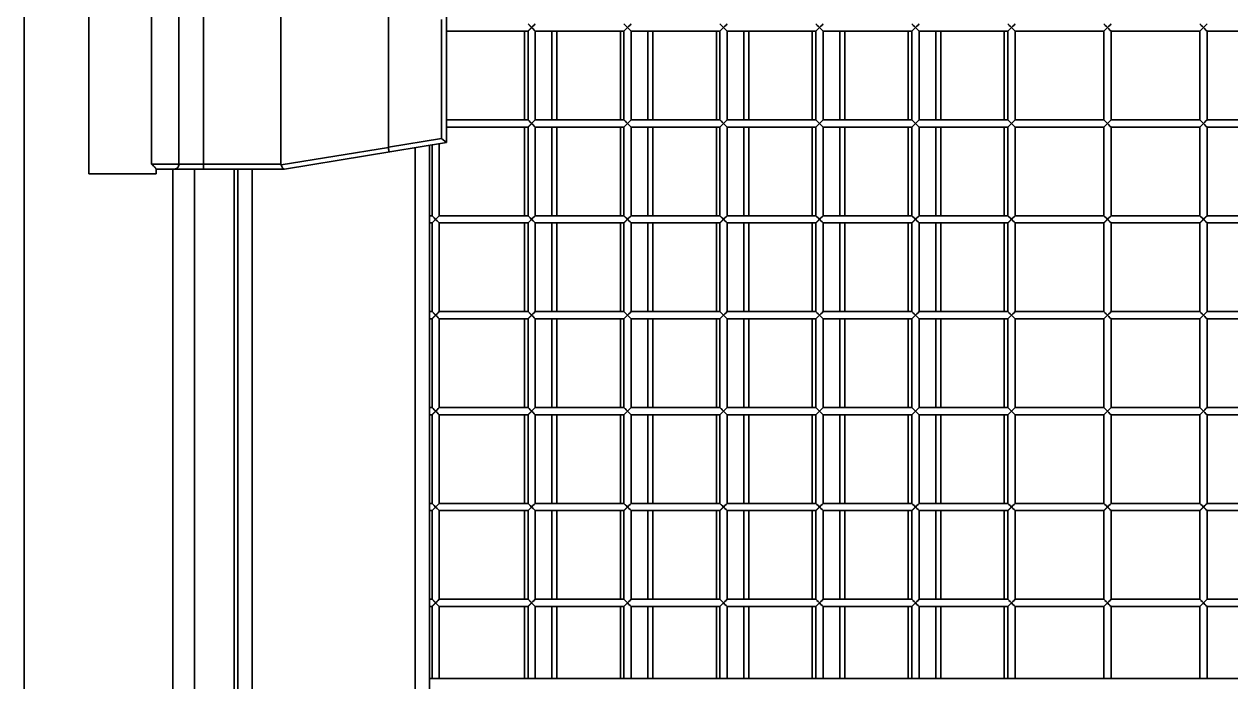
# Model space of a CAD drawing. Header units: millimetres. Extents: x 32496 to 166256, y 3504 to 23939.
# Drawn here: x 43211 to 43714, y 16561 to 16836 of the extents above; entities that cross this region are included whole.
import ezdxf

# ---------------------------------------------------------------- set-up
doc = ezdxf.new("R2010")
doc.units = ezdxf.units.MM
doc.layers.get('0').update_dxf_attribs({"lineweight": 35})

msp = doc.modelspace()

# ---------------------------------------------------------------- linework, layer by layer
at = {"linetype": 'Continuous'}
for p, q in [((43210.64, 15203.349), (43210.64, 17722.349)), ((43237.64, 16773.349), (43237.64, 16852.349)), ((43263.671, 16848.349), (43263.671, 16777.349)), ((43275.151, 16777.349), (43275.151, 16848.349)), ((43285.463, 16850.349), (43285.463, 16775.349)), ((43317.64, 16848.349), (43317.64, 16777.349)), ((43362.44, 16841.266), (43362.44, 16784.431)), ((43386.64, 16839.349), (43386.64, 16786.349)), ((43384.64, 16788.049), (43384.64, 16837.648)), ((43420.64, 16832.849), (43423.64, 16835.849)), ((43423.64, 16832.849), (43420.64, 16835.849)), ((43420.756, 16832.965), (43421.55, 16833.759)), ((43421.55, 16833.759), (43422.14, 16834.349)), ((43460.64, 16832.849), (43463.64, 16835.849)), ((43463.64, 16832.849), (43460.64, 16835.849)), ((43460.756, 16832.965), (43461.55, 16833.759)), ((43461.55, 16833.759), (43462.14, 16834.349)), ((43500.64, 16832.849), (43503.64, 16835.849)), ((43503.64, 16832.849), (43500.64, 16835.849)), ((43500.756, 16832.965), (43501.55, 16833.759)), ((43501.55, 16833.759), (43502.14, 16834.349)), ((43540.64, 16832.849), (43543.64, 16835.849)), ((43543.64, 16832.849), (43540.64, 16835.849)), ((43540.756, 16832.965), (43541.55, 16833.759)), ((43541.55, 16833.759), (43542.14, 16834.349)), ((43580.64, 16832.849), (43583.64, 16835.849)), ((43583.64, 16832.849), (43580.64, 16835.849)), ((43580.756, 16832.965), (43581.55, 16833.759)), ((43581.55, 16833.759), (43582.14, 16834.349)), ((43620.64, 16832.849), (43623.64, 16835.849)), ((43623.64, 16832.849), (43620.64, 16835.849)), ((43620.756, 16832.965), (43621.55, 16833.759)), ((43621.55, 16833.759), (43622.14, 16834.349)), ((43660.64, 16832.849), (43663.64, 16835.849)), ((43663.64, 16832.849), (43660.64, 16835.849)), ((43660.756, 16832.965), (43661.55, 16833.759)), ((43661.55, 16833.759), (43662.14, 16834.349)), ((43700.64, 16832.849), (43703.64, 16835.849)), ((43703.64, 16832.849), (43700.64, 16835.849)), ((43700.756, 16832.965), (43701.55, 16833.759)), ((43701.55, 16833.759), (43702.14, 16834.349)), ((43386.64, 16832.849), (43420.64, 16832.849)), ((43419.14, 16832.849), (43419.14, 16795.849)), ((43420.64, 16832.849), (43420.64, 16795.849)), ((43423.64, 16832.849), (43423.64, 16795.849)), ((43423.64, 16832.849), (43460.64, 16832.849)), ((43430.64, 16795.849), (43430.64, 16832.849)), ((43432.64, 16795.849), (43432.64, 16832.849)), ((43459.14, 16832.849), (43459.14, 16795.849)), ((43460.64, 16832.849), (43460.64, 16795.849)), ((43463.64, 16832.849), (43463.64, 16795.849)), ((43463.64, 16832.849), (43500.64, 16832.849)), ((43470.64, 16795.849), (43470.64, 16832.849)), ((43472.64, 16795.849), (43472.64, 16832.849)), ((43499.14, 16832.849), (43499.14, 16795.849)), ((43500.64, 16832.849), (43500.64, 16795.849)), ((43503.64, 16832.849), (43503.64, 16795.849)), ((43503.64, 16832.849), (43540.64, 16832.849)), ((43510.64, 16795.849), (43510.64, 16832.849)), ((43512.64, 16795.849), (43512.64, 16832.849)), ((43539.14, 16832.849), (43539.14, 16795.849)), ((43540.64, 16832.849), (43540.64, 16795.849)), ((43543.64, 16832.849), (43543.64, 16795.849)), ((43543.64, 16832.849), (43580.64, 16832.849)), ((43550.64, 16795.849), (43550.64, 16832.849)), ((43552.64, 16795.849), (43552.64, 16832.849)), ((43579.14, 16832.849), (43579.14, 16795.849)), ((43580.64, 16832.849), (43580.64, 16795.849)), ((43583.64, 16832.849), (43583.64, 16795.849)), ((43583.64, 16832.849), (43620.64, 16832.849)), ((43590.64, 16795.849), (43590.64, 16832.849)), ((43592.64, 16795.849), (43592.64, 16832.849)), ((43619.14, 16832.849), (43619.14, 16795.849)), ((43620.64, 16832.849), (43620.64, 16795.849)), ((43623.64, 16832.849), (43623.64, 16795.849)), ((43623.64, 16832.849), (43660.64, 16832.849)), ((43660.64, 16832.849), (43660.64, 16795.849)), ((43663.64, 16832.849), (43663.64, 16795.849)), ((43663.64, 16832.849), (43700.64, 16832.849)), ((43700.64, 16832.849), (43700.64, 16795.849)), ((43703.64, 16832.849), (43703.64, 16795.849)), ((43703.64, 16832.849), (43740.64, 16832.849)), ((43386.64, 16795.849), (43420.64, 16795.849)), ((43420.64, 16792.849), (43423.64, 16795.849)), ((43423.64, 16792.849), (43420.64, 16795.849)), ((43420.756, 16792.965), (43421.55, 16793.759)), ((43421.55, 16793.759), (43422.14, 16794.349)), ((43423.64, 16795.849), (43460.64, 16795.849)), ((43460.64, 16792.849), (43463.64, 16795.849)), ((43463.64, 16792.849), (43460.64, 16795.849)), ((43460.756, 16792.965), (43461.55, 16793.759)), ((43461.55, 16793.759), (43462.14, 16794.349)), ((43463.64, 16795.849), (43500.64, 16795.849)), ((43500.64, 16792.849), (43503.64, 16795.849)), ((43503.64, 16792.849), (43500.64, 16795.849)), ((43500.756, 16792.965), (43501.55, 16793.759)), ((43501.55, 16793.759), (43502.14, 16794.349)), ((43503.64, 16795.849), (43540.64, 16795.849)), ((43540.64, 16792.849), (43543.64, 16795.849)), ((43543.64, 16792.849), (43540.64, 16795.849)), ((43540.756, 16792.965), (43541.55, 16793.759)), ((43541.55, 16793.759), (43542.14, 16794.349)), ((43543.64, 16795.849), (43580.64, 16795.849)), ((43580.64, 16792.849), (43583.64, 16795.849)), ((43583.64, 16792.849), (43580.64, 16795.849)), ((43580.756, 16792.965), (43581.55, 16793.759)), ((43581.55, 16793.759), (43582.14, 16794.349)), ((43583.64, 16795.849), (43620.64, 16795.849)), ((43620.64, 16792.849), (43623.64, 16795.849)), ((43623.64, 16792.849), (43620.64, 16795.849)), ((43620.756, 16792.965), (43621.55, 16793.759)), ((43621.55, 16793.759), (43622.14, 16794.349)), ((43623.64, 16795.849), (43660.64, 16795.849)), ((43660.64, 16792.849), (43663.64, 16795.849)), ((43663.64, 16792.849), (43660.64, 16795.849)), ((43660.756, 16792.965), (43661.55, 16793.759)), ((43661.55, 16793.759), (43662.14, 16794.349)), ((43663.64, 16795.849), (43700.64, 16795.849)), ((43700.64, 16792.849), (43703.64, 16795.849)), ((43703.64, 16792.849), (43700.64, 16795.849)), ((43700.756, 16792.965), (43701.55, 16793.759)), ((43701.55, 16793.759), (43702.14, 16794.349)), ((43703.64, 16795.849), (43740.64, 16795.849)), ((43384.64, 16788.049), (43362.44, 16784.431)), ((43386.64, 16786.349), (43384.64, 16788.049)), ((43386.64, 16792.849), (43420.64, 16792.849)), ((43419.14, 16792.849), (43419.14, 16755.849)), ((43420.64, 16792.849), (43420.64, 16755.849)), ((43423.64, 16792.849), (43423.64, 16755.849)), ((43423.64, 16792.849), (43460.64, 16792.849)), ((43430.64, 16755.849), (43430.64, 16792.849)), ((43432.64, 16755.849), (43432.64, 16792.849)), ((43459.14, 16792.849), (43459.14, 16755.849)), ((43460.64, 16792.849), (43460.64, 16755.849)), ((43463.64, 16792.849), (43463.64, 16755.849)), ((43463.64, 16792.849), (43500.64, 16792.849)), ((43470.64, 16755.849), (43470.64, 16792.849)), ((43472.64, 16755.849), (43472.64, 16792.849)), ((43499.14, 16792.849), (43499.14, 16755.849)), ((43500.64, 16792.849), (43500.64, 16755.849)), ((43503.64, 16792.849), (43503.64, 16755.849)), ((43503.64, 16792.849), (43540.64, 16792.849)), ((43510.64, 16755.849), (43510.64, 16792.849)), ((43512.64, 16755.849), (43512.64, 16792.849)), ((43539.14, 16792.849), (43539.14, 16755.849)), ((43540.64, 16792.849), (43540.64, 16755.849)), ((43543.64, 16792.849), (43543.64, 16755.849)), ((43543.64, 16792.849), (43580.64, 16792.849)), ((43550.64, 16755.849), (43550.64, 16792.849)), ((43552.64, 16755.849), (43552.64, 16792.849)), ((43579.14, 16792.849), (43579.14, 16755.849)), ((43580.64, 16792.849), (43580.64, 16755.849)), ((43583.64, 16792.849), (43583.64, 16755.849)), ((43583.64, 16792.849), (43620.64, 16792.849)), ((43590.64, 16755.849), (43590.64, 16792.849)), ((43592.64, 16755.849), (43592.64, 16792.849)), ((43619.14, 16792.849), (43619.14, 16755.849)), ((43620.64, 16792.849), (43620.64, 16755.849)), ((43623.64, 16792.849), (43623.64, 16755.849)), ((43623.64, 16792.849), (43660.64, 16792.849)), ((43660.64, 16792.849), (43660.64, 16755.849)), ((43663.64, 16792.849), (43663.64, 16755.849)), ((43663.64, 16792.849), (43700.64, 16792.849)), ((43700.64, 16792.849), (43700.64, 16755.849)), ((43703.64, 16792.849), (43703.64, 16755.849)), ((43703.64, 16792.849), (43740.64, 16792.849)), ((43362.446, 16784.355), (43317.721, 16777.066)), ((43319.14, 16775.349), (43386.64, 16786.349)), ((43373.64, 16141.467), (43373.64, 16784.23)), ((43379.64, 16785.208), (43379.64, 16562.849)), ((43380.64, 16785.371), (43380.64, 16755.849)), ((43383.64, 16785.86), (43383.64, 16755.849)), ((43237.64, 16773.349), (43265.64, 16773.349)), ((43263.671, 16777.349), (43317.64, 16777.349)), ((43265.64, 16775.349), (43265.64, 16773.349)), ((43265.64, 16775.349), (43319.14, 16775.349)), ((43272.64, 16150.349), (43272.64, 16775.349)), ((43281.64, 16150.349), (43281.64, 16775.349)), ((43298.14, 16775.349), (43298.14, 16150.349)), ((43299.64, 16150.349), (43299.64, 16775.349)), ((43305.64, 16775.349), (43305.64, 16150.349)), ((43379.64, 16755.849), (43380.64, 16755.849)), ((43379.64, 16752.849), (43380.64, 16752.849)), ((43380.64, 16752.849), (43383.64, 16755.849)), ((43383.64, 16752.849), (43380.64, 16755.849)), ((43380.64, 16752.849), (43380.64, 16715.849)), ((43380.756, 16752.965), (43381.55, 16753.759)), ((43381.55, 16753.759), (43382.14, 16754.349)), ((43383.64, 16755.849), (43420.64, 16755.849)), ((43383.64, 16752.849), (43383.64, 16715.849)), ((43383.64, 16752.849), (43420.64, 16752.849)), ((43419.14, 16752.849), (43419.14, 16715.849)), ((43420.64, 16752.849), (43423.64, 16755.849)), ((43423.64, 16752.849), (43420.64, 16755.849)), ((43420.64, 16752.849), (43420.64, 16715.849)), ((43420.756, 16752.965), (43421.55, 16753.759)), ((43421.55, 16753.759), (43422.14, 16754.349)), ((43423.64, 16755.849), (43460.64, 16755.849)), ((43423.64, 16752.849), (43423.64, 16715.849)), ((43423.64, 16752.849), (43460.64, 16752.849)), ((43430.64, 16715.849), (43430.64, 16752.849)), ((43432.64, 16715.849), (43432.64, 16752.849)), ((43459.14, 16752.849), (43459.14, 16715.849)), ((43460.64, 16752.849), (43463.64, 16755.849)), ((43463.64, 16752.849), (43460.64, 16755.849)), ((43460.64, 16752.849), (43460.64, 16715.849)), ((43460.756, 16752.965), (43461.55, 16753.759)), ((43461.55, 16753.759), (43462.14, 16754.349)), ((43463.64, 16755.849), (43500.64, 16755.849)), ((43463.64, 16752.849), (43463.64, 16715.849)), ((43463.64, 16752.849), (43500.64, 16752.849)), ((43470.64, 16715.849), (43470.64, 16752.849)), ((43472.64, 16715.849), (43472.64, 16752.849)), ((43499.14, 16752.849), (43499.14, 16715.849)), ((43500.64, 16752.849), (43503.64, 16755.849)), ((43503.64, 16752.849), (43500.64, 16755.849)), ((43500.64, 16752.849), (43500.64, 16715.849)), ((43500.756, 16752.965), (43501.55, 16753.759)), ((43501.55, 16753.759), (43502.14, 16754.349)), ((43503.64, 16755.849), (43540.64, 16755.849)), ((43503.64, 16752.849), (43503.64, 16715.849)), ((43503.64, 16752.849), (43540.64, 16752.849)), ((43510.64, 16715.849), (43510.64, 16752.849)), ((43512.64, 16715.849), (43512.64, 16752.849)), ((43539.14, 16752.849), (43539.14, 16715.849)), ((43540.64, 16752.849), (43543.64, 16755.849)), ((43543.64, 16752.849), (43540.64, 16755.849)), ((43540.64, 16752.849), (43540.64, 16715.849)), ((43540.756, 16752.965), (43541.55, 16753.759)), ((43541.55, 16753.759), (43542.14, 16754.349)), ((43543.64, 16755.849), (43580.64, 16755.849)), ((43543.64, 16752.849), (43543.64, 16715.849)), ((43543.64, 16752.849), (43580.64, 16752.849)), ((43550.64, 16715.849), (43550.64, 16752.849)), ((43552.64, 16715.849), (43552.64, 16752.849)), ((43579.14, 16752.849), (43579.14, 16715.849)), ((43580.64, 16752.849), (43583.64, 16755.849)), ((43583.64, 16752.849), (43580.64, 16755.849)), ((43580.64, 16752.849), (43580.64, 16715.849)), ((43580.756, 16752.965), (43581.55, 16753.759)), ((43581.55, 16753.759), (43582.14, 16754.349)), ((43583.64, 16755.849), (43620.64, 16755.849)), ((43583.64, 16752.849), (43583.64, 16715.849)), ((43583.64, 16752.849), (43620.64, 16752.849)), ((43590.64, 16715.849), (43590.64, 16752.849)), ((43592.64, 16715.849), (43592.64, 16752.849)), ((43619.14, 16752.849), (43619.14, 16715.849)), ((43620.64, 16752.849), (43623.64, 16755.849)), ((43623.64, 16752.849), (43620.64, 16755.849)), ((43620.64, 16752.849), (43620.64, 16715.849)), ((43620.756, 16752.965), (43621.55, 16753.759)), ((43621.55, 16753.759), (43622.14, 16754.349)), ((43623.64, 16755.849), (43660.64, 16755.849)), ((43623.64, 16752.849), (43623.64, 16715.849)), ((43623.64, 16752.849), (43660.64, 16752.849)), ((43660.64, 16752.849), (43663.64, 16755.849)), ((43663.64, 16752.849), (43660.64, 16755.849)), ((43660.64, 16752.849), (43660.64, 16715.849)), ((43660.756, 16752.965), (43661.55, 16753.759)), ((43661.55, 16753.759), (43662.14, 16754.349)), ((43663.64, 16755.849), (43700.64, 16755.849)), ((43663.64, 16752.849), (43663.64, 16715.849)), ((43663.64, 16752.849), (43700.64, 16752.849)), ((43700.64, 16752.849), (43703.64, 16755.849)), ((43703.64, 16752.849), (43700.64, 16755.849)), ((43700.64, 16752.849), (43700.64, 16715.849)), ((43700.756, 16752.965), (43701.55, 16753.759)), ((43701.55, 16753.759), (43702.14, 16754.349)), ((43703.64, 16755.849), (43740.64, 16755.849)), ((43703.64, 16752.849), (43703.64, 16715.849)), ((43703.64, 16752.849), (43740.64, 16752.849)), ((43379.64, 16715.849), (43380.64, 16715.849)), ((43379.64, 16712.849), (43380.64, 16712.849)), ((43380.64, 16712.849), (43383.64, 16715.849)), ((43383.64, 16712.849), (43380.64, 16715.849)), ((43380.64, 16712.849), (43380.64, 16675.849)), ((43380.756, 16712.965), (43381.55, 16713.759)), ((43381.55, 16713.759), (43382.14, 16714.349)), ((43383.64, 16715.849), (43420.64, 16715.849)), ((43383.64, 16712.849), (43383.64, 16675.849)), ((43383.64, 16712.849), (43420.64, 16712.849)), ((43419.14, 16712.849), (43419.14, 16675.849)), ((43420.64, 16712.849), (43423.64, 16715.849)), ((43423.64, 16712.849), (43420.64, 16715.849)), ((43420.64, 16712.849), (43420.64, 16675.849)), ((43420.756, 16712.965), (43421.55, 16713.759)), ((43421.55, 16713.759), (43422.14, 16714.349)), ((43423.64, 16715.849), (43460.64, 16715.849)), ((43423.64, 16712.849), (43423.64, 16675.849)), ((43423.64, 16712.849), (43460.64, 16712.849)), ((43430.64, 16675.849), (43430.64, 16712.849)), ((43432.64, 16675.849), (43432.64, 16712.849)), ((43459.14, 16712.849), (43459.14, 16675.849)), ((43460.64, 16712.849), (43463.64, 16715.849)), ((43463.64, 16712.849), (43460.64, 16715.849)), ((43460.64, 16712.849), (43460.64, 16675.849)), ((43460.756, 16712.965), (43461.55, 16713.759)), ((43461.55, 16713.759), (43462.14, 16714.349)), ((43463.64, 16715.849), (43500.64, 16715.849)), ((43463.64, 16712.849), (43463.64, 16675.849)), ((43463.64, 16712.849), (43500.64, 16712.849)), ((43470.64, 16675.849), (43470.64, 16712.849)), ((43472.64, 16675.849), (43472.64, 16712.849)), ((43499.14, 16712.849), (43499.14, 16675.849)), ((43500.64, 16712.849), (43503.64, 16715.849)), ((43503.64, 16712.849), (43500.64, 16715.849)), ((43500.64, 16712.849), (43500.64, 16675.849)), ((43500.756, 16712.965), (43501.55, 16713.759)), ((43501.55, 16713.759), (43502.14, 16714.349)), ((43503.64, 16715.849), (43540.64, 16715.849)), ((43503.64, 16712.849), (43503.64, 16675.849)), ((43503.64, 16712.849), (43540.64, 16712.849)), ((43510.64, 16675.849), (43510.64, 16712.849)), ((43512.64, 16675.849), (43512.64, 16712.849)), ((43539.14, 16712.849), (43539.14, 16675.849)), ((43540.64, 16712.849), (43543.64, 16715.849)), ((43543.64, 16712.849), (43540.64, 16715.849)), ((43540.64, 16712.849), (43540.64, 16675.849)), ((43540.756, 16712.965), (43541.55, 16713.759)), ((43541.55, 16713.759), (43542.14, 16714.349)), ((43543.64, 16715.849), (43580.64, 16715.849)), ((43543.64, 16712.849), (43543.64, 16675.849)), ((43543.64, 16712.849), (43580.64, 16712.849)), ((43550.64, 16675.849), (43550.64, 16712.849)), ((43552.64, 16675.849), (43552.64, 16712.849)), ((43579.14, 16712.849), (43579.14, 16675.849)), ((43580.64, 16712.849), (43583.64, 16715.849)), ((43583.64, 16712.849), (43580.64, 16715.849)), ((43580.64, 16712.849), (43580.64, 16675.849)), ((43580.756, 16712.965), (43581.55, 16713.759)), ((43581.55, 16713.759), (43582.14, 16714.349)), ((43583.64, 16715.849), (43620.64, 16715.849)), ((43583.64, 16712.849), (43583.64, 16675.849)), ((43583.64, 16712.849), (43620.64, 16712.849)), ((43590.64, 16675.849), (43590.64, 16712.849)), ((43592.64, 16675.849), (43592.64, 16712.849)), ((43619.14, 16712.849), (43619.14, 16675.849)), ((43620.64, 16712.849), (43623.64, 16715.849)), ((43623.64, 16712.849), (43620.64, 16715.849)), ((43620.64, 16712.849), (43620.64, 16675.849)), ((43620.756, 16712.965), (43621.55, 16713.759)), ((43621.55, 16713.759), (43622.14, 16714.349)), ((43623.64, 16715.849), (43660.64, 16715.849)), ((43623.64, 16712.849), (43623.64, 16675.849)), ((43623.64, 16712.849), (43660.64, 16712.849)), ((43660.64, 16712.849), (43663.64, 16715.849)), ((43663.64, 16712.849), (43660.64, 16715.849)), ((43660.64, 16712.849), (43660.64, 16675.849)), ((43660.756, 16712.965), (43661.55, 16713.759)), ((43661.55, 16713.759), (43662.14, 16714.349)), ((43663.64, 16715.849), (43700.64, 16715.849)), ((43663.64, 16712.849), (43663.64, 16675.849)), ((43663.64, 16712.849), (43700.64, 16712.849)), ((43700.64, 16712.849), (43703.64, 16715.849)), ((43703.64, 16712.849), (43700.64, 16715.849)), ((43700.64, 16712.849), (43700.64, 16675.849)), ((43700.756, 16712.965), (43701.55, 16713.759)), ((43701.55, 16713.759), (43702.14, 16714.349)), ((43703.64, 16715.849), (43740.64, 16715.849)), ((43703.64, 16712.849), (43703.64, 16675.849)), ((43703.64, 16712.849), (43740.64, 16712.849)), ((43379.64, 16675.849), (43380.64, 16675.849)), ((43379.64, 16672.849), (43380.64, 16672.849)), ((43380.64, 16672.849), (43383.64, 16675.849)), ((43383.64, 16672.849), (43380.64, 16675.849)), ((43380.64, 16672.849), (43380.64, 16635.849)), ((43380.756, 16672.965), (43381.55, 16673.759)), ((43381.55, 16673.759), (43382.14, 16674.349)), ((43383.64, 16675.849), (43420.64, 16675.849)), ((43383.64, 16672.849), (43383.64, 16635.849)), ((43383.64, 16672.849), (43420.64, 16672.849)), ((43419.14, 16672.849), (43419.14, 16635.849)), ((43420.64, 16672.849), (43423.64, 16675.849)), ((43423.64, 16672.849), (43420.64, 16675.849)), ((43420.64, 16672.849), (43420.64, 16635.849)), ((43420.756, 16672.965), (43421.55, 16673.759)), ((43421.55, 16673.759), (43422.14, 16674.349)), ((43423.64, 16675.849), (43460.64, 16675.849)), ((43423.64, 16672.849), (43423.64, 16635.849)), ((43423.64, 16672.849), (43460.64, 16672.849)), ((43430.64, 16635.849), (43430.64, 16672.849)), ((43432.64, 16635.849), (43432.64, 16672.849)), ((43459.14, 16672.849), (43459.14, 16635.849)), ((43460.64, 16672.849), (43463.64, 16675.849)), ((43463.64, 16672.849), (43460.64, 16675.849)), ((43460.64, 16672.849), (43460.64, 16635.849)), ((43460.756, 16672.965), (43461.55, 16673.759)), ((43461.55, 16673.759), (43462.14, 16674.349)), ((43463.64, 16675.849), (43500.64, 16675.849)), ((43463.64, 16672.849), (43463.64, 16635.849)), ((43463.64, 16672.849), (43500.64, 16672.849)), ((43470.64, 16635.849), (43470.64, 16672.849)), ((43472.64, 16635.849), (43472.64, 16672.849)), ((43499.14, 16672.849), (43499.14, 16635.849)), ((43500.64, 16672.849), (43503.64, 16675.849)), ((43503.64, 16672.849), (43500.64, 16675.849)), ((43500.64, 16672.849), (43500.64, 16635.849)), ((43500.756, 16672.965), (43501.55, 16673.759)), ((43501.55, 16673.759), (43502.14, 16674.349)), ((43503.64, 16675.849), (43540.64, 16675.849)), ((43503.64, 16672.849), (43503.64, 16635.849)), ((43503.64, 16672.849), (43540.64, 16672.849)), ((43510.64, 16635.849), (43510.64, 16672.849)), ((43512.64, 16635.849), (43512.64, 16672.849)), ((43539.14, 16672.849), (43539.14, 16635.849)), ((43540.64, 16672.849), (43543.64, 16675.849)), ((43543.64, 16672.849), (43540.64, 16675.849)), ((43540.64, 16672.849), (43540.64, 16635.849)), ((43540.756, 16672.965), (43541.55, 16673.759)), ((43541.55, 16673.759), (43542.14, 16674.349)), ((43543.64, 16675.849), (43580.64, 16675.849)), ((43543.64, 16672.849), (43543.64, 16635.849)), ((43543.64, 16672.849), (43580.64, 16672.849)), ((43550.64, 16635.849), (43550.64, 16672.849)), ((43552.64, 16635.849), (43552.64, 16672.849)), ((43579.14, 16672.849), (43579.14, 16635.849)), ((43580.64, 16672.849), (43583.64, 16675.849)), ((43583.64, 16672.849), (43580.64, 16675.849)), ((43580.64, 16672.849), (43580.64, 16635.849)), ((43580.756, 16672.965), (43581.55, 16673.759)), ((43581.55, 16673.759), (43582.14, 16674.349)), ((43583.64, 16675.849), (43620.64, 16675.849)), ((43583.64, 16672.849), (43583.64, 16635.849)), ((43583.64, 16672.849), (43620.64, 16672.849)), ((43590.64, 16635.849), (43590.64, 16672.849)), ((43592.64, 16635.849), (43592.64, 16672.849)), ((43619.14, 16672.849), (43619.14, 16635.849)), ((43620.64, 16672.849), (43623.64, 16675.849)), ((43623.64, 16672.849), (43620.64, 16675.849)), ((43620.64, 16672.849), (43620.64, 16635.849)), ((43620.756, 16672.965), (43621.55, 16673.759)), ((43621.55, 16673.759), (43622.14, 16674.349)), ((43623.64, 16675.849), (43660.64, 16675.849)), ((43623.64, 16672.849), (43623.64, 16635.849)), ((43623.64, 16672.849), (43660.64, 16672.849)), ((43660.64, 16672.849), (43663.64, 16675.849)), ((43663.64, 16672.849), (43660.64, 16675.849)), ((43660.64, 16672.849), (43660.64, 16635.849)), ((43660.756, 16672.965), (43661.55, 16673.759)), ((43661.55, 16673.759), (43662.14, 16674.349)), ((43663.64, 16675.849), (43700.64, 16675.849)), ((43663.64, 16672.849), (43663.64, 16635.849)), ((43663.64, 16672.849), (43700.64, 16672.849)), ((43700.64, 16672.849), (43703.64, 16675.849)), ((43703.64, 16672.849), (43700.64, 16675.849)), ((43700.64, 16672.849), (43700.64, 16635.849)), ((43700.756, 16672.965), (43701.55, 16673.759)), ((43701.55, 16673.759), (43702.14, 16674.349)), ((43703.64, 16675.849), (43740.64, 16675.849)), ((43703.64, 16672.849), (43703.64, 16635.849)), ((43703.64, 16672.849), (43740.64, 16672.849)), ((43379.64, 16635.849), (43380.64, 16635.849)), ((43379.64, 16632.849), (43380.64, 16632.849)), ((43380.64, 16632.849), (43383.64, 16635.849)), ((43383.64, 16632.849), (43380.64, 16635.849)), ((43380.64, 16632.849), (43380.64, 16595.849)), ((43380.756, 16632.965), (43381.55, 16633.759)), ((43381.55, 16633.759), (43382.14, 16634.349)), ((43383.64, 16635.849), (43420.64, 16635.849)), ((43383.64, 16632.849), (43383.64, 16595.849)), ((43383.64, 16632.849), (43420.64, 16632.849)), ((43419.14, 16632.849), (43419.14, 16595.849)), ((43420.64, 16632.849), (43423.64, 16635.849)), ((43423.64, 16632.849), (43420.64, 16635.849)), ((43420.64, 16632.849), (43420.64, 16595.849)), ((43420.756, 16632.965), (43421.55, 16633.759)), ((43421.55, 16633.759), (43422.14, 16634.349)), ((43423.64, 16635.849), (43460.64, 16635.849)), ((43423.64, 16632.849), (43423.64, 16595.849)), ((43423.64, 16632.849), (43460.64, 16632.849)), ((43430.64, 16595.849), (43430.64, 16632.849)), ((43432.64, 16595.849), (43432.64, 16632.849)), ((43459.14, 16632.849), (43459.14, 16595.849)), ((43460.64, 16632.849), (43463.64, 16635.849)), ((43463.64, 16632.849), (43460.64, 16635.849)), ((43460.64, 16632.849), (43460.64, 16595.849)), ((43460.756, 16632.965), (43461.55, 16633.759)), ((43461.55, 16633.759), (43462.14, 16634.349)), ((43463.64, 16635.849), (43500.64, 16635.849)), ((43463.64, 16632.849), (43463.64, 16595.849)), ((43463.64, 16632.849), (43500.64, 16632.849)), ((43470.64, 16595.849), (43470.64, 16632.849)), ((43472.64, 16595.849), (43472.64, 16632.849)), ((43499.14, 16632.849), (43499.14, 16595.849)), ((43500.64, 16632.849), (43503.64, 16635.849)), ((43503.64, 16632.849), (43500.64, 16635.849)), ((43500.64, 16632.849), (43500.64, 16595.849)), ((43500.756, 16632.965), (43501.55, 16633.759)), ((43501.55, 16633.759), (43502.14, 16634.349)), ((43503.64, 16635.849), (43540.64, 16635.849)), ((43503.64, 16632.849), (43503.64, 16595.849)), ((43503.64, 16632.849), (43540.64, 16632.849)), ((43510.64, 16595.849), (43510.64, 16632.849)), ((43512.64, 16595.849), (43512.64, 16632.849)), ((43539.14, 16632.849), (43539.14, 16595.849)), ((43540.64, 16632.849), (43543.64, 16635.849)), ((43543.64, 16632.849), (43540.64, 16635.849)), ((43540.64, 16632.849), (43540.64, 16595.849)), ((43540.756, 16632.965), (43541.55, 16633.759)), ((43541.55, 16633.759), (43542.14, 16634.349)), ((43543.64, 16635.849), (43580.64, 16635.849)), ((43543.64, 16632.849), (43543.64, 16595.849)), ((43543.64, 16632.849), (43580.64, 16632.849)), ((43550.64, 16595.849), (43550.64, 16632.849)), ((43552.64, 16595.849), (43552.64, 16632.849)), ((43579.14, 16632.849), (43579.14, 16595.849)), ((43580.64, 16632.849), (43583.64, 16635.849)), ((43583.64, 16632.849), (43580.64, 16635.849)), ((43580.64, 16632.849), (43580.64, 16595.849)), ((43580.756, 16632.965), (43581.55, 16633.759)), ((43581.55, 16633.759), (43582.14, 16634.349)), ((43583.64, 16635.849), (43620.64, 16635.849)), ((43583.64, 16632.849), (43583.64, 16595.849)), ((43583.64, 16632.849), (43620.64, 16632.849)), ((43590.64, 16595.849), (43590.64, 16632.849)), ((43592.64, 16595.849), (43592.64, 16632.849)), ((43619.14, 16632.849), (43619.14, 16595.849)), ((43620.64, 16632.849), (43623.64, 16635.849)), ((43623.64, 16632.849), (43620.64, 16635.849)), ((43620.64, 16632.849), (43620.64, 16595.849)), ((43620.756, 16632.965), (43621.55, 16633.759)), ((43621.55, 16633.759), (43622.14, 16634.349)), ((43623.64, 16635.849), (43660.64, 16635.849)), ((43623.64, 16632.849), (43623.64, 16595.849)), ((43623.64, 16632.849), (43660.64, 16632.849)), ((43660.64, 16632.849), (43663.64, 16635.849)), ((43663.64, 16632.849), (43660.64, 16635.849)), ((43660.64, 16632.849), (43660.64, 16595.849)), ((43660.756, 16632.965), (43661.55, 16633.759)), ((43661.55, 16633.759), (43662.14, 16634.349)), ((43663.64, 16635.849), (43700.64, 16635.849)), ((43663.64, 16632.849), (43663.64, 16595.849)), ((43663.64, 16632.849), (43700.64, 16632.849)), ((43700.64, 16632.849), (43703.64, 16635.849)), ((43703.64, 16632.849), (43700.64, 16635.849)), ((43700.64, 16632.849), (43700.64, 16595.849)), ((43700.756, 16632.965), (43701.55, 16633.759)), ((43701.55, 16633.759), (43702.14, 16634.349)), ((43703.64, 16635.849), (43740.64, 16635.849)), ((43703.64, 16632.849), (43703.64, 16595.849)), ((43703.64, 16632.849), (43740.64, 16632.849)), ((43379.64, 16595.849), (43380.64, 16595.849)), ((43379.64, 16592.849), (43380.64, 16592.849)), ((43380.64, 16592.849), (43383.64, 16595.849)), ((43383.64, 16592.849), (43380.64, 16595.849)), ((43380.64, 16592.849), (43380.64, 16562.849)), ((43380.756, 16592.965), (43381.55, 16593.759)), ((43381.55, 16593.759), (43382.14, 16594.349)), ((43383.64, 16595.849), (43420.64, 16595.849)), ((43383.64, 16592.849), (43383.64, 16562.849)), ((43383.64, 16592.849), (43420.64, 16592.849)), ((43419.14, 16592.849), (43419.14, 16562.849)), ((43420.64, 16592.849), (43423.64, 16595.849)), ((43423.64, 16592.849), (43420.64, 16595.849)), ((43420.64, 16592.849), (43420.64, 16562.849)), ((43420.756, 16592.965), (43421.55, 16593.759)), ((43421.55, 16593.759), (43422.14, 16594.349)), ((43423.64, 16595.849), (43460.64, 16595.849)), ((43423.64, 16592.849), (43423.64, 16562.849)), ((43423.64, 16592.849), (43460.64, 16592.849)), ((43430.64, 16562.849), (43430.64, 16592.849)), ((43432.64, 16562.849), (43432.64, 16592.849)), ((43459.14, 16592.849), (43459.14, 16562.849)), ((43460.64, 16592.849), (43463.64, 16595.849)), ((43463.64, 16592.849), (43460.64, 16595.849)), ((43460.64, 16592.849), (43460.64, 16562.849)), ((43460.756, 16592.965), (43461.55, 16593.759)), ((43461.55, 16593.759), (43462.14, 16594.349)), ((43463.64, 16595.849), (43500.64, 16595.849)), ((43463.64, 16592.849), (43463.64, 16562.849)), ((43463.64, 16592.849), (43500.64, 16592.849)), ((43470.64, 16562.849), (43470.64, 16592.849)), ((43472.64, 16562.849), (43472.64, 16592.849)), ((43499.14, 16592.849), (43499.14, 16562.849)), ((43500.64, 16592.849), (43503.64, 16595.849)), ((43503.64, 16592.849), (43500.64, 16595.849)), ((43500.64, 16592.849), (43500.64, 16562.849)), ((43500.756, 16592.965), (43501.55, 16593.759)), ((43501.55, 16593.759), (43502.14, 16594.349)), ((43503.64, 16595.849), (43540.64, 16595.849)), ((43503.64, 16592.849), (43503.64, 16562.849)), ((43503.64, 16592.849), (43540.64, 16592.849)), ((43510.64, 16562.849), (43510.64, 16592.849)), ((43512.64, 16562.849), (43512.64, 16592.849)), ((43539.14, 16592.849), (43539.14, 16562.849)), ((43540.64, 16592.849), (43543.64, 16595.849)), ((43543.64, 16592.849), (43540.64, 16595.849)), ((43540.64, 16592.849), (43540.64, 16562.849)), ((43540.756, 16592.965), (43541.55, 16593.759)), ((43541.55, 16593.759), (43542.14, 16594.349)), ((43543.64, 16595.849), (43580.64, 16595.849)), ((43543.64, 16592.849), (43543.64, 16562.849)), ((43543.64, 16592.849), (43580.64, 16592.849)), ((43550.64, 16562.849), (43550.64, 16592.849)), ((43552.64, 16562.849), (43552.64, 16592.849)), ((43579.14, 16592.849), (43579.14, 16562.849)), ((43580.64, 16592.849), (43583.64, 16595.849)), ((43583.64, 16592.849), (43580.64, 16595.849)), ((43580.64, 16592.849), (43580.64, 16562.849)), ((43580.756, 16592.965), (43581.55, 16593.759)), ((43581.55, 16593.759), (43582.14, 16594.349)), ((43583.64, 16595.849), (43620.64, 16595.849)), ((43583.64, 16592.849), (43583.64, 16562.849)), ((43583.64, 16592.849), (43620.64, 16592.849)), ((43590.64, 16562.849), (43590.64, 16592.849)), ((43592.64, 16562.849), (43592.64, 16592.849)), ((43619.14, 16592.849), (43619.14, 16562.849)), ((43620.64, 16592.849), (43623.64, 16595.849)), ((43623.64, 16592.849), (43620.64, 16595.849)), ((43620.64, 16592.849), (43620.64, 16562.849)), ((43620.756, 16592.965), (43621.55, 16593.759)), ((43621.55, 16593.759), (43622.14, 16594.349)), ((43623.64, 16595.849), (43660.64, 16595.849)), ((43623.64, 16592.849), (43623.64, 16562.849)), ((43623.64, 16592.849), (43660.64, 16592.849)), ((43660.64, 16592.849), (43663.64, 16595.849)), ((43663.64, 16592.849), (43660.64, 16595.849)), ((43660.64, 16592.849), (43660.64, 16562.849)), ((43660.756, 16592.965), (43661.55, 16593.759)), ((43661.55, 16593.759), (43662.14, 16594.349)), ((43663.64, 16595.849), (43700.64, 16595.849)), ((43663.64, 16592.849), (43663.64, 16562.849)), ((43663.64, 16592.849), (43700.64, 16592.849)), ((43700.64, 16592.849), (43703.64, 16595.849)), ((43703.64, 16592.849), (43700.64, 16595.849)), ((43700.64, 16592.849), (43700.64, 16562.849)), ((43700.756, 16592.965), (43701.55, 16593.759)), ((43701.55, 16593.759), (43702.14, 16594.349)), ((43703.64, 16595.849), (43740.64, 16595.849)), ((43703.64, 16592.849), (43703.64, 16562.849)), ((43703.64, 16592.849), (43740.64, 16592.849)), ((43379.64, 16362.849), (43379.64, 16562.849)), ((43379.64, 16562.849), (44005.64, 16562.849))]:
    msp.add_line(p, q, dxfattribs=at)
for points in [[(43422.14, 16834.349), (43421.553, 16834.936), (43421.077, 16835.411)], [(43423.524, 16835.733), (43423.209, 16835.418), (43422.72, 16834.929), (43422.14, 16834.349)], [(43422.14, 16834.349), (43422.731, 16833.758), (43423.2, 16833.288), (43423.64, 16832.849)], [(43462.14, 16834.349), (43461.553, 16834.936), (43461.077, 16835.411)], [(43463.524, 16835.733), (43463.209, 16835.418), (43462.72, 16834.929), (43462.14, 16834.349)], [(43462.14, 16834.349), (43462.731, 16833.758), (43463.2, 16833.288), (43463.64, 16832.849)], [(43502.14, 16834.349), (43501.553, 16834.936), (43501.077, 16835.411)], [(43503.524, 16835.733), (43503.209, 16835.418), (43502.72, 16834.929), (43502.14, 16834.349)], [(43502.14, 16834.349), (43502.731, 16833.758), (43503.2, 16833.288), (43503.64, 16832.849)], [(43542.14, 16834.349), (43541.553, 16834.936), (43541.077, 16835.411)], [(43543.524, 16835.733), (43543.209, 16835.418), (43542.72, 16834.929), (43542.14, 16834.349)], [(43542.14, 16834.349), (43542.731, 16833.758), (43543.2, 16833.288), (43543.64, 16832.849)], [(43582.14, 16834.349), (43581.553, 16834.936), (43581.077, 16835.411)], [(43583.524, 16835.733), (43583.209, 16835.418), (43582.72, 16834.929), (43582.14, 16834.349)], [(43582.14, 16834.349), (43582.731, 16833.758), (43583.2, 16833.288), (43583.64, 16832.849)], [(43622.14, 16834.349), (43621.553, 16834.936), (43621.077, 16835.411)], [(43623.524, 16835.733), (43623.209, 16835.418), (43622.72, 16834.929), (43622.14, 16834.349)], [(43622.14, 16834.349), (43622.731, 16833.758), (43623.2, 16833.288), (43623.64, 16832.849)], [(43662.14, 16834.349), (43661.553, 16834.936), (43661.077, 16835.411)], [(43663.524, 16835.733), (43663.209, 16835.418), (43662.72, 16834.929), (43662.14, 16834.349)], [(43662.14, 16834.349), (43662.731, 16833.758), (43663.2, 16833.288), (43663.64, 16832.849)], [(43702.14, 16834.349), (43701.553, 16834.936), (43701.077, 16835.411)], [(43703.524, 16835.733), (43703.209, 16835.418), (43702.72, 16834.929), (43702.14, 16834.349)], [(43702.14, 16834.349), (43702.731, 16833.758), (43703.2, 16833.288), (43703.64, 16832.849)], [(43422.14, 16794.349), (43421.553, 16794.936), (43421.077, 16795.411)], [(43423.524, 16795.733), (43423.209, 16795.418), (43422.72, 16794.929), (43422.14, 16794.349)], [(43422.14, 16794.349), (43422.731, 16793.758), (43423.2, 16793.288), (43423.64, 16792.849)], [(43462.14, 16794.349), (43461.553, 16794.936), (43461.077, 16795.411)], [(43463.524, 16795.733), (43463.209, 16795.418), (43462.72, 16794.929), (43462.14, 16794.349)], [(43462.14, 16794.349), (43462.731, 16793.758), (43463.2, 16793.288), (43463.64, 16792.849)], [(43502.14, 16794.349), (43501.553, 16794.936), (43501.077, 16795.411)], [(43503.524, 16795.733), (43503.209, 16795.418), (43502.72, 16794.929), (43502.14, 16794.349)], [(43502.14, 16794.349), (43502.731, 16793.758), (43503.2, 16793.288), (43503.64, 16792.849)], [(43542.14, 16794.349), (43541.553, 16794.936), (43541.077, 16795.411)], [(43543.524, 16795.733), (43543.209, 16795.418), (43542.72, 16794.929), (43542.14, 16794.349)], [(43542.14, 16794.349), (43542.731, 16793.758), (43543.2, 16793.288), (43543.64, 16792.849)], [(43582.14, 16794.349), (43581.553, 16794.936), (43581.077, 16795.411)], [(43583.524, 16795.733), (43583.209, 16795.418), (43582.72, 16794.929), (43582.14, 16794.349)], [(43582.14, 16794.349), (43582.731, 16793.758), (43583.2, 16793.288), (43583.64, 16792.849)], [(43622.14, 16794.349), (43621.553, 16794.936), (43621.077, 16795.411)], [(43623.524, 16795.733), (43623.209, 16795.418), (43622.72, 16794.929), (43622.14, 16794.349)], [(43622.14, 16794.349), (43622.731, 16793.758), (43623.2, 16793.288), (43623.64, 16792.849)], [(43662.14, 16794.349), (43661.553, 16794.936), (43661.077, 16795.411)], [(43663.524, 16795.733), (43663.209, 16795.418), (43662.72, 16794.929), (43662.14, 16794.349)], [(43662.14, 16794.349), (43662.731, 16793.758), (43663.2, 16793.288), (43663.64, 16792.849)], [(43702.14, 16794.349), (43701.553, 16794.936), (43701.077, 16795.411)], [(43703.524, 16795.733), (43703.209, 16795.418), (43702.72, 16794.929), (43702.14, 16794.349)], [(43702.14, 16794.349), (43702.731, 16793.758), (43703.2, 16793.288), (43703.64, 16792.849)], [(43382.14, 16754.349), (43381.553, 16754.936), (43381.077, 16755.411)], [(43383.524, 16755.733), (43383.209, 16755.418), (43382.72, 16754.928), (43382.14, 16754.349)], [(43382.14, 16754.349), (43382.731, 16753.758), (43383.2, 16753.288), (43383.64, 16752.849)], [(43422.14, 16754.349), (43421.553, 16754.936), (43421.077, 16755.411)], [(43423.524, 16755.733), (43423.209, 16755.418), (43422.72, 16754.929), (43422.14, 16754.349)], [(43422.14, 16754.349), (43422.731, 16753.758), (43423.2, 16753.288), (43423.64, 16752.849)], [(43462.14, 16754.349), (43461.553, 16754.936), (43461.077, 16755.411)], [(43463.524, 16755.733), (43463.209, 16755.418), (43462.72, 16754.929), (43462.14, 16754.349)], [(43462.14, 16754.349), (43462.731, 16753.758), (43463.2, 16753.288), (43463.64, 16752.849)], [(43502.14, 16754.349), (43501.553, 16754.936), (43501.077, 16755.411)], [(43503.524, 16755.733), (43503.209, 16755.418), (43502.72, 16754.929), (43502.14, 16754.349)], [(43502.14, 16754.349), (43502.731, 16753.758), (43503.2, 16753.288), (43503.64, 16752.849)], [(43542.14, 16754.349), (43541.553, 16754.936), (43541.077, 16755.411)], [(43543.524, 16755.733), (43543.209, 16755.418), (43542.72, 16754.929), (43542.14, 16754.349)], [(43542.14, 16754.349), (43542.731, 16753.758), (43543.2, 16753.288), (43543.64, 16752.849)], [(43582.14, 16754.349), (43581.553, 16754.936), (43581.077, 16755.411)], [(43583.524, 16755.733), (43583.209, 16755.418), (43582.72, 16754.929), (43582.14, 16754.349)], [(43582.14, 16754.349), (43582.731, 16753.758), (43583.2, 16753.288), (43583.64, 16752.849)], [(43622.14, 16754.349), (43621.553, 16754.936), (43621.077, 16755.411)], [(43623.524, 16755.733), (43623.209, 16755.418), (43622.72, 16754.929), (43622.14, 16754.349)], [(43622.14, 16754.349), (43622.731, 16753.758), (43623.2, 16753.288), (43623.64, 16752.849)], [(43662.14, 16754.349), (43661.553, 16754.936), (43661.077, 16755.411)], [(43663.524, 16755.733), (43663.209, 16755.418), (43662.72, 16754.929), (43662.14, 16754.349)], [(43662.14, 16754.349), (43662.731, 16753.758), (43663.2, 16753.288), (43663.64, 16752.849)], [(43702.14, 16754.349), (43701.553, 16754.936), (43701.077, 16755.411)], [(43703.524, 16755.733), (43703.209, 16755.418), (43702.72, 16754.929), (43702.14, 16754.349)], [(43702.14, 16754.349), (43702.731, 16753.758), (43703.2, 16753.288), (43703.64, 16752.849)], [(43382.14, 16714.349), (43381.553, 16714.936), (43381.077, 16715.411)], [(43383.524, 16715.733), (43383.209, 16715.418), (43382.72, 16714.928), (43382.14, 16714.349)], [(43382.14, 16714.349), (43382.731, 16713.758), (43383.2, 16713.288), (43383.64, 16712.849)], [(43422.14, 16714.349), (43421.553, 16714.936), (43421.077, 16715.411)], [(43423.524, 16715.733), (43423.209, 16715.418), (43422.72, 16714.929), (43422.14, 16714.349)], [(43422.14, 16714.349), (43422.731, 16713.758), (43423.2, 16713.288), (43423.64, 16712.849)], [(43462.14, 16714.349), (43461.553, 16714.936), (43461.077, 16715.411)], [(43463.524, 16715.733), (43463.209, 16715.418), (43462.72, 16714.929), (43462.14, 16714.349)], [(43462.14, 16714.349), (43462.731, 16713.758), (43463.2, 16713.288), (43463.64, 16712.849)], [(43502.14, 16714.349), (43501.553, 16714.936), (43501.077, 16715.411)], [(43503.524, 16715.733), (43503.209, 16715.418), (43502.72, 16714.929), (43502.14, 16714.349)], [(43502.14, 16714.349), (43502.731, 16713.758), (43503.2, 16713.288), (43503.64, 16712.849)], [(43542.14, 16714.349), (43541.553, 16714.936), (43541.077, 16715.411)], [(43543.524, 16715.733), (43543.209, 16715.418), (43542.72, 16714.929), (43542.14, 16714.349)], [(43542.14, 16714.349), (43542.731, 16713.758), (43543.2, 16713.288), (43543.64, 16712.849)], [(43582.14, 16714.349), (43581.553, 16714.936), (43581.077, 16715.411)], [(43583.524, 16715.733), (43583.209, 16715.418), (43582.72, 16714.929), (43582.14, 16714.349)], [(43582.14, 16714.349), (43582.731, 16713.758), (43583.2, 16713.288), (43583.64, 16712.849)], [(43622.14, 16714.349), (43621.553, 16714.936), (43621.077, 16715.411)], [(43623.524, 16715.733), (43623.209, 16715.418), (43622.72, 16714.929), (43622.14, 16714.349)], [(43622.14, 16714.349), (43622.731, 16713.758), (43623.2, 16713.288), (43623.64, 16712.849)], [(43662.14, 16714.349), (43661.553, 16714.936), (43661.077, 16715.411)], [(43663.524, 16715.733), (43663.209, 16715.418), (43662.72, 16714.929), (43662.14, 16714.349)], [(43662.14, 16714.349), (43662.731, 16713.758), (43663.2, 16713.288), (43663.64, 16712.849)], [(43702.14, 16714.349), (43701.553, 16714.936), (43701.077, 16715.411)], [(43703.524, 16715.733), (43703.209, 16715.418), (43702.72, 16714.929), (43702.14, 16714.349)], [(43702.14, 16714.349), (43702.731, 16713.758), (43703.2, 16713.288), (43703.64, 16712.849)], [(43382.14, 16674.349), (43381.553, 16674.936), (43381.077, 16675.411)], [(43383.524, 16675.733), (43383.209, 16675.418), (43382.72, 16674.928), (43382.14, 16674.349)], [(43382.14, 16674.349), (43382.731, 16673.758), (43383.2, 16673.288), (43383.64, 16672.849)], [(43422.14, 16674.349), (43421.553, 16674.936), (43421.077, 16675.411)], [(43423.524, 16675.733), (43423.209, 16675.418), (43422.72, 16674.929), (43422.14, 16674.349)], [(43422.14, 16674.349), (43422.731, 16673.758), (43423.2, 16673.288), (43423.64, 16672.849)], [(43462.14, 16674.349), (43461.553, 16674.936), (43461.077, 16675.411)], [(43463.524, 16675.733), (43463.209, 16675.418), (43462.72, 16674.929), (43462.14, 16674.349)], [(43462.14, 16674.349), (43462.731, 16673.758), (43463.2, 16673.288), (43463.64, 16672.849)], [(43502.14, 16674.349), (43501.553, 16674.936), (43501.077, 16675.411)], [(43503.524, 16675.733), (43503.209, 16675.418), (43502.72, 16674.929), (43502.14, 16674.349)], [(43502.14, 16674.349), (43502.731, 16673.758), (43503.2, 16673.288), (43503.64, 16672.849)], [(43542.14, 16674.349), (43541.553, 16674.936), (43541.077, 16675.411)], [(43543.524, 16675.733), (43543.209, 16675.418), (43542.72, 16674.929), (43542.14, 16674.349)], [(43542.14, 16674.349), (43542.731, 16673.758), (43543.2, 16673.288), (43543.64, 16672.849)], [(43582.14, 16674.349), (43581.553, 16674.936), (43581.077, 16675.411)], [(43583.524, 16675.733), (43583.209, 16675.418), (43582.72, 16674.929), (43582.14, 16674.349)], [(43582.14, 16674.349), (43582.731, 16673.758), (43583.2, 16673.288), (43583.64, 16672.849)], [(43622.14, 16674.349), (43621.553, 16674.936), (43621.077, 16675.411)], [(43623.524, 16675.733), (43623.209, 16675.418), (43622.72, 16674.929), (43622.14, 16674.349)], [(43622.14, 16674.349), (43622.731, 16673.758), (43623.2, 16673.288), (43623.64, 16672.849)], [(43662.14, 16674.349), (43661.553, 16674.936), (43661.077, 16675.411)], [(43663.524, 16675.733), (43663.209, 16675.418), (43662.72, 16674.929), (43662.14, 16674.349)], [(43662.14, 16674.349), (43662.731, 16673.758), (43663.2, 16673.288), (43663.64, 16672.849)], [(43702.14, 16674.349), (43701.553, 16674.936), (43701.077, 16675.411)], [(43703.524, 16675.733), (43703.209, 16675.418), (43702.72, 16674.929), (43702.14, 16674.349)], [(43702.14, 16674.349), (43702.731, 16673.758), (43703.2, 16673.288), (43703.64, 16672.849)], [(43382.14, 16634.349), (43381.553, 16634.936), (43381.077, 16635.411)], [(43383.524, 16635.733), (43383.209, 16635.418), (43382.72, 16634.928), (43382.14, 16634.349)], [(43382.14, 16634.349), (43382.731, 16633.758), (43383.2, 16633.288), (43383.64, 16632.849)], [(43422.14, 16634.349), (43421.553, 16634.936), (43421.077, 16635.411)], [(43423.524, 16635.733), (43423.209, 16635.418), (43422.72, 16634.929), (43422.14, 16634.349)], [(43422.14, 16634.349), (43422.731, 16633.758), (43423.2, 16633.288), (43423.64, 16632.849)], [(43462.14, 16634.349), (43461.553, 16634.936), (43461.077, 16635.411)], [(43463.524, 16635.733), (43463.209, 16635.418), (43462.72, 16634.929), (43462.14, 16634.349)], [(43462.14, 16634.349), (43462.731, 16633.758), (43463.2, 16633.288), (43463.64, 16632.849)], [(43502.14, 16634.349), (43501.553, 16634.936), (43501.077, 16635.411)], [(43503.524, 16635.733), (43503.209, 16635.418), (43502.72, 16634.929), (43502.14, 16634.349)], [(43502.14, 16634.349), (43502.731, 16633.758), (43503.2, 16633.288), (43503.64, 16632.849)], [(43542.14, 16634.349), (43541.553, 16634.936), (43541.077, 16635.411)], [(43543.524, 16635.733), (43543.209, 16635.418), (43542.72, 16634.929), (43542.14, 16634.349)], [(43542.14, 16634.349), (43542.731, 16633.758), (43543.2, 16633.288), (43543.64, 16632.849)], [(43582.14, 16634.349), (43581.553, 16634.936), (43581.077, 16635.411)], [(43583.524, 16635.733), (43583.209, 16635.418), (43582.72, 16634.929), (43582.14, 16634.349)], [(43582.14, 16634.349), (43582.731, 16633.758), (43583.2, 16633.288), (43583.64, 16632.849)], [(43622.14, 16634.349), (43621.553, 16634.936), (43621.077, 16635.411)], [(43623.524, 16635.733), (43623.209, 16635.418), (43622.72, 16634.929), (43622.14, 16634.349)], [(43622.14, 16634.349), (43622.731, 16633.758), (43623.2, 16633.288), (43623.64, 16632.849)], [(43662.14, 16634.349), (43661.553, 16634.936), (43661.077, 16635.411)], [(43663.524, 16635.733), (43663.209, 16635.418), (43662.72, 16634.929), (43662.14, 16634.349)], [(43662.14, 16634.349), (43662.731, 16633.758), (43663.2, 16633.288), (43663.64, 16632.849)], [(43702.14, 16634.349), (43701.553, 16634.936), (43701.077, 16635.411)], [(43703.524, 16635.733), (43703.209, 16635.418), (43702.72, 16634.929), (43702.14, 16634.349)], [(43702.14, 16634.349), (43702.731, 16633.758), (43703.2, 16633.288), (43703.64, 16632.849)], [(43382.14, 16594.349), (43381.553, 16594.936), (43381.077, 16595.411)], [(43383.524, 16595.733), (43383.209, 16595.418), (43382.72, 16594.928), (43382.14, 16594.349)], [(43382.14, 16594.349), (43382.731, 16593.758), (43383.2, 16593.288), (43383.64, 16592.849)], [(43422.14, 16594.349), (43421.553, 16594.936), (43421.077, 16595.411)], [(43423.524, 16595.733), (43423.209, 16595.418), (43422.72, 16594.929), (43422.14, 16594.349)], [(43422.14, 16594.349), (43422.731, 16593.758), (43423.2, 16593.288), (43423.64, 16592.849)], [(43462.14, 16594.349), (43461.553, 16594.936), (43461.077, 16595.411)], [(43463.524, 16595.733), (43463.209, 16595.418), (43462.72, 16594.929), (43462.14, 16594.349)], [(43462.14, 16594.349), (43462.731, 16593.758), (43463.2, 16593.288), (43463.64, 16592.849)], [(43502.14, 16594.349), (43501.553, 16594.936), (43501.077, 16595.411)], [(43503.524, 16595.733), (43503.209, 16595.418), (43502.72, 16594.929), (43502.14, 16594.349)], [(43502.14, 16594.349), (43502.731, 16593.758), (43503.2, 16593.288), (43503.64, 16592.849)], [(43542.14, 16594.349), (43541.553, 16594.936), (43541.077, 16595.411)], [(43543.524, 16595.733), (43543.209, 16595.418), (43542.72, 16594.929), (43542.14, 16594.349)], [(43542.14, 16594.349), (43542.731, 16593.758), (43543.2, 16593.288), (43543.64, 16592.849)], [(43582.14, 16594.349), (43581.553, 16594.936), (43581.077, 16595.411)], [(43583.524, 16595.733), (43583.209, 16595.418), (43582.72, 16594.929), (43582.14, 16594.349)], [(43582.14, 16594.349), (43582.731, 16593.758), (43583.2, 16593.288), (43583.64, 16592.849)], [(43622.14, 16594.349), (43621.553, 16594.936), (43621.077, 16595.411)], [(43623.524, 16595.733), (43623.209, 16595.418), (43622.72, 16594.929), (43622.14, 16594.349)], [(43622.14, 16594.349), (43622.731, 16593.758), (43623.2, 16593.288), (43623.64, 16592.849)], [(43662.14, 16594.349), (43661.553, 16594.936), (43661.077, 16595.411)], [(43663.524, 16595.733), (43663.209, 16595.418), (43662.72, 16594.929), (43662.14, 16594.349)], [(43662.14, 16594.349), (43662.731, 16593.758), (43663.2, 16593.288), (43663.64, 16592.849)], [(43702.14, 16594.349), (43701.553, 16594.936), (43701.077, 16595.411)], [(43703.524, 16595.733), (43703.209, 16595.418), (43702.72, 16594.929), (43702.14, 16594.349)], [(43702.14, 16594.349), (43702.731, 16593.758), (43703.2, 16593.288), (43703.64, 16592.849)]]:
    msp.add_lwpolyline(points, dxfattribs=at)
for centre, major_axis, ratio, start_param, end_param in [((43370.585, 16785.759), (8.138, 1.411), 0.2419381, 3.0996653, 3.1380278), ((43325.785, 16777.349), (8.145, 0), 0.2455357, -3.1415927, -2.9998821)]:
    msp.add_ellipse(centre, major_axis=major_axis, ratio=ratio, start_param=start_param, end_param=end_param, dxfattribs=at)
for points, knots in [([(43362.52, 16782.418), (43362.539, 16782.421), (43362.56, 16782.46), (43362.575, 16782.514), (43362.591, 16782.612), (43362.598, 16782.774), (43362.593, 16783.123), (43362.546, 16783.657), (43362.485, 16784.11), (43362.446, 16784.355)], [0, 0, 0, 0, 0.0295836, 0.0551744, 0.0889133, 0.1806036, 0.3027047, 0.6210402, 1, 1, 1, 1]), ([(43265.64, 16775.349), (43265.64, 16775.351), (43265.636, 16775.357), (43265.63, 16775.37), (43265.619, 16775.389), (43265.598, 16775.427), (43265.56, 16775.486), (43265.502, 16775.571), (43265.428, 16775.673), (43265.302, 16775.835), (43265.107, 16776.065), (43264.828, 16776.361), (43264.493, 16776.682), (43264.104, 16777.018), (43263.821, 16777.238), (43263.671, 16777.349)], [0, 0, 0, 0, 0.0021613, 0.0072383, 0.015063, 0.0254647, 0.0534449, 0.0901586, 0.1347562, 0.1865211, 0.3092242, 0.4544347, 0.6193062, 0.8017246, 1, 1, 1, 1]), ([(43273.432, 16775.349), (43273.657, 16775.349), (43274.123, 16775.459), (43274.693, 16775.915), (43275.065, 16776.577), (43275.151, 16777.09), (43275.151, 16777.349)], [0, 0, 0, 0, 0.2323435, 0.4753642, 0.7327853, 1, 1, 1, 1]), ([(43317.721, 16777.066), (43317.847, 16776.85), (43318.045, 16776.435), (43318.263, 16775.936), (43318.449, 16775.623), (43318.596, 16775.457), (43318.785, 16775.361), (43318.923, 16775.349), (43318.994, 16775.349)], [0, 0, 0, 0, 0.3329422, 0.6133216, 0.7248572, 0.8184096, 0.904497, 1, 1, 1, 1])]:
    msp.add_open_spline(points, degree=3, knots=knots, dxfattribs=at)

doc.saveas('drawing.dxf')
